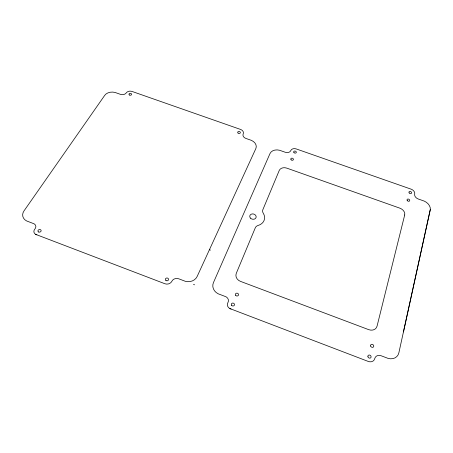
<?xml version="1.0" encoding="UTF-8"?>
<svg xmlns="http://www.w3.org/2000/svg" width="453" height="453" viewBox="0 0 453 453"><rect width="100%" height="100%" fill="white"/><g stroke="black" fill="none" stroke-linecap="round" stroke-linejoin="round"><path stroke-width="0.68" d="M231.075 309.025L229.716 308.487A4.74 4.27 15.1 0 1 227.91 302.627A4.723 4.247 12.9 0 0 224.779 296.302L218.165 293.787A9.807 8.692 11.9 0 1 213.431 282.644L269.971 153.612A8.437 6.416 14.3 0 1 279.575 150.26L285.226 152.248A4.49 3.375 14.8 0 0 290.769 150.594A4.502 3.381 15.6 0 1 296.279 148.952L411.109 189.161A4.694 3.437 25.7 0 1 414.688 194.065A4.717 3.437 26.3 0 0 418.3 199.014L424.223 201.092A8.907 6.546 27.2 0 1 430.35 209.303L398.855 352.847A10.6 8.76 39.7 0 1 388.136 358.414L381.143 355.758A5.776 4.83 41.1 0 0 374.739 358.589A5.736 4.836 40.2 0 1 368.283 361.449L229.903 308.578M403.459 331.913L430.35 209.303M35.391 234.263L36.874 234.835M209.433 249.722L210.458 250.107M193.51 284.41L194.575 284.818M35.776 234.416L164.847 283.725A5.323 4.689 0.2 0 0 171.863 281.268A5.323 4.717 2.1 0 1 178.822 278.827L185.339 281.307A9.768 8.567 4.6 0 0 197.151 276.477L255.832 148.624A8.386 6.353 11.4 0 0 251.489 140.39L245.9 138.431A4.451 3.335 11.1 0 1 243.199 133.907A4.445 3.324 10.4 0 0 240.52 129.422L132.151 91.478A4.422 3.16 1.8 0 0 126.279 92.893A4.422 3.143 1.3 0 1 120.373 94.32L115.039 92.446A8.33 5.951 0.4 0 0 104.722 95.351L23.992 210.917A9.932 7.758 -11.5 0 0 26.704 220.985L32.882 223.335A4.79 3.777 -12.6 0 1 34.87 229.054A4.79 3.811 -12.3 0 0 35.606 234.331M404.688 215.005L377.06 326.143A7.339 6.099 35.6 0 1 368.725 329.665L240.464 281.364A6.931 6.048 15.2 0 1 236.302 273.289L255.43 227.485A5.679 4.706 15.3 0 1 258.221 225.418A10.889 8.913 13.9 0 0 263.278 213.244A5.459 4.422 15.3 0 1 262.808 209.813L279.235 170.481A6.155 4.751 15.5 0 1 286.811 168.142L399.863 208.17A6.421 4.83 26.4 0 1 404.688 215.005M250.532 218.176A3.25 2.661 13.8 0 0 256.002 217.7A3.25 2.661 13.8 0 0 252.332 213.912A3.25 2.661 13.8 0 0 250.532 218.176M238.029 133.018A1.336 0.997 10.4 0 0 240.288 132.882A1.336 0.997 10.4 0 0 238.799 131.438A1.336 0.997 10.4 0 0 238.029 133.018M129.377 94.977A1.325 0.946 1.8 0 0 131.574 94.524A1.325 0.946 1.8 0 0 129.886 93.386A1.325 0.946 1.8 0 0 129.377 94.977M409.167 192.904A1.41 1.031 25.7 0 0 411.488 193.227A1.41 1.031 25.7 0 0 410.175 191.421A1.41 1.031 25.7 0 0 409.167 192.904M293.997 152.633A1.348 1.014 15.6 0 0 296.256 152.57A1.348 1.014 15.6 0 0 294.761 151.036A1.348 1.014 15.6 0 0 293.997 152.633M291.12 159.818A1.359 1.036 15.6 0 0 293.385 159.666A1.359 1.036 15.6 0 0 291.794 158.159A1.359 1.036 15.6 0 0 291.12 159.818M407.253 200.56A1.421 1.048 26.1 0 0 409.597 200.883A1.421 1.048 26.1 0 0 408.278 199.048A1.421 1.048 26.1 0 0 407.253 200.56M370.639 346.035A1.699 1.421 38.7 0 0 373.334 347.055A1.699 1.421 38.7 0 0 372.513 344.416A1.699 1.421 38.7 0 0 370.639 346.035M235.758 295.435A1.591 1.416 15.4 0 0 238.448 295.141A1.591 1.416 15.4 0 0 236.681 293.159A1.591 1.416 15.4 0 0 235.758 295.435M231.687 305.413A1.608 1.45 15.3 0 0 234.411 305.107A1.608 1.45 15.3 0 0 232.627 303.085A1.608 1.45 15.3 0 0 231.687 305.413M367.949 356.8A1.721 1.45 40.2 0 0 370.673 357.836A1.721 1.45 40.2 0 0 369.846 355.141A1.721 1.45 40.2 0 0 367.949 356.8M38.743 232.027A1.625 1.291 -12.3 0 0 41.144 230.696A1.625 1.291 -12.3 0 0 38.715 229.773A1.625 1.291 -12.3 0 0 38.743 232.027M165.979 280.509A1.597 1.404 0.2 0 0 168.55 279.609A1.597 1.404 0.2 0 0 166.376 278.097A1.597 1.404 0.2 0 0 165.979 280.509"/></g></svg>
